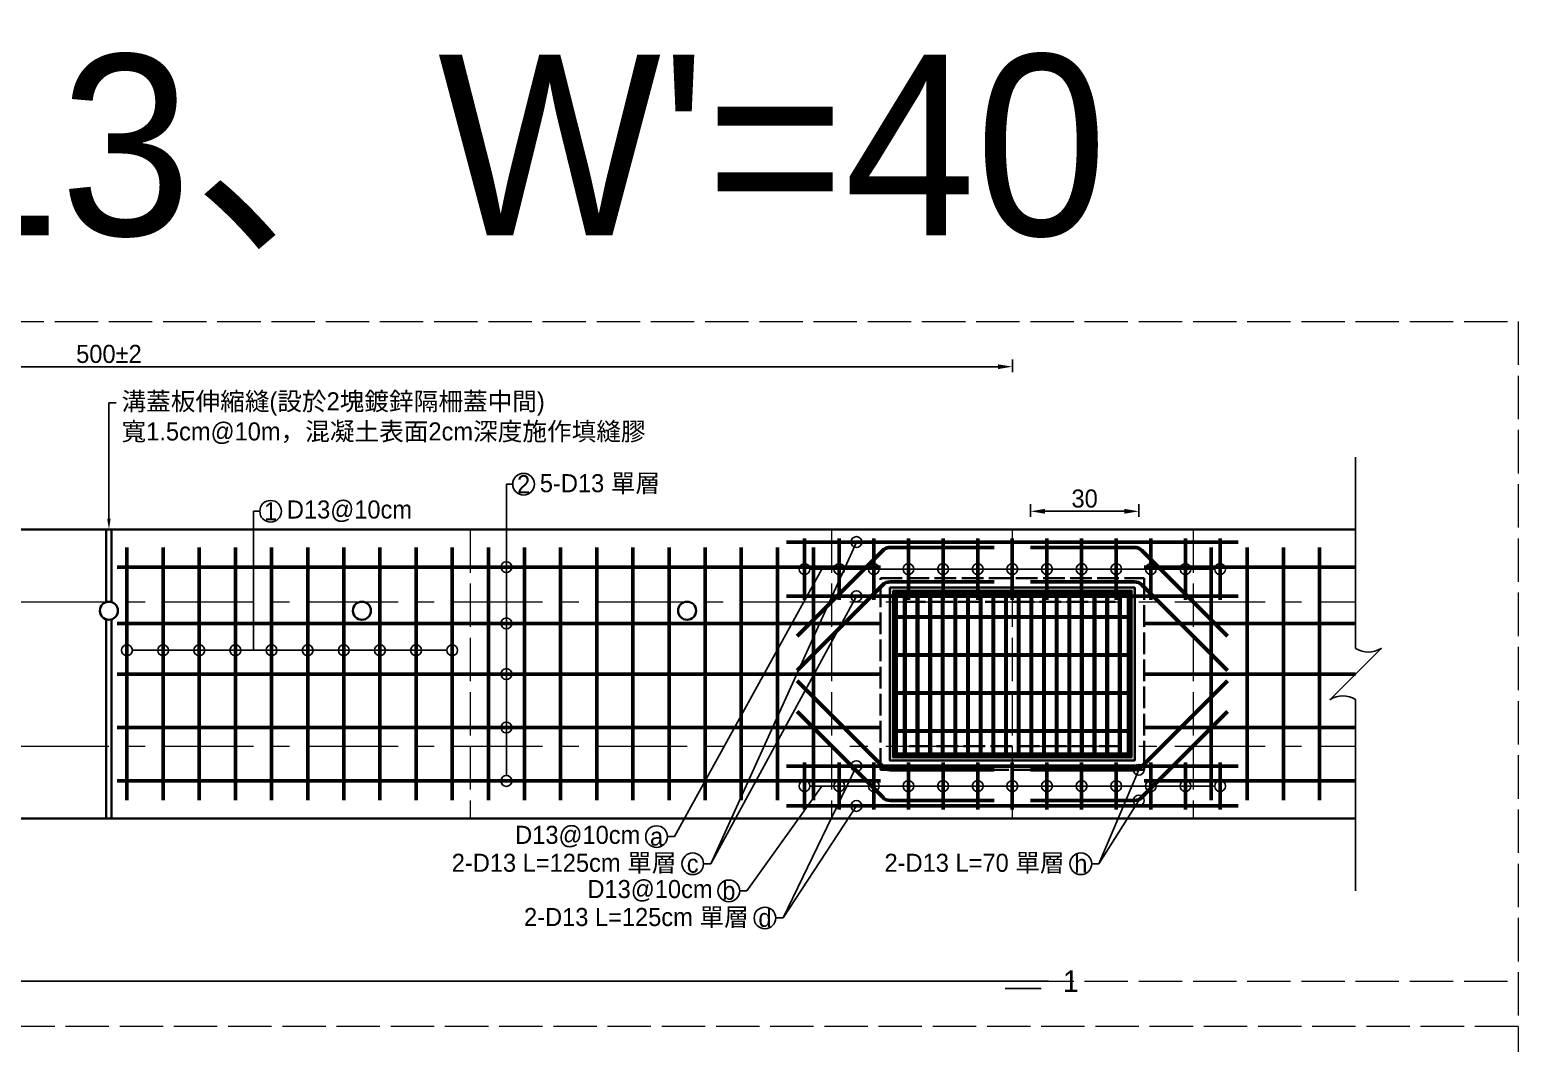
# Model space of a CAD drawing. Extents: x -2931 to 4779, y -2120 to 304.
# Drawn here: x -1632.8 to -1220.9, y -343.1 to -62.8 of the extents above; entities that cross this region are included whole.
import ezdxf
from ezdxf import colors
from ezdxf.entities.mleader import LeaderData, LeaderLine
from ezdxf.math import Vec2, Vec3

# ---------------------------------------------------------------- set-up
doc = ezdxf.new("R2010")
doc.units = 0
doc.header["$MEASUREMENT"] = 0
doc.linetypes.add('ACAD_ISO02W100', pattern=[15, 12, -3])
doc.linetypes.add('CENTERX2', pattern=[4, 2.5, -0.5, 0.5, -0.5])
doc.layers.add('一、4.基本-隱藏', color=9, linetype='ACAD_ISO02W100', lineweight=20, plot=False)
doc.layers.add('三、3.文字-註解文字', color=2, linetype='Continuous')
for name, color, linetype, lineweight in [('二、1.繪圖-既有設施', 8, 'Continuous', 20), ('二、2.繪圖-施作項目', 181, 'Continuous', 30), ('二、5.繪圖-鋼筋', 60, 'Continuous', 50), ('二、6.繪圖-其他施作項目', 35, 'Continuous', 30)]:
    doc.layers.add(name, color=color, linetype=linetype, lineweight=lineweight)
doc.styles.add('次圖名(詳圖)', font='MS PGothic.ttf', dxfattribs={"height": 6})
doc.styles.add('註解文字', font='MS PGothic.ttf', dxfattribs={"height": 5})
doc.dimstyles.new('註解文字', dxfattribs={"dimtxt": 5, "dimasz": 4, "dimexe": 2, "dimexo": 2.5, "dimgap": 1, "dimtad": 2, "dimzin": 0, "dimdsep": 46, "dimtxsty": '註解文字', "dimcen": 0.1, "dimclrd": 256, "dimclre": 256, "dimclrt": 256, "dimadec": 0, "dimazin": 0, "dimtfac": 1, "dimtofl": 0, "dimtmove": 0, "dimatfit": 3, "dimfxl": 1.5, "dimfxlon": 1, "dimtolj": 1, "dimtzin": 0, "dimlwd": -1, "dimlwe": -1, "dimarcsym": 1})
pattern_1 = [(45, (-2566.2158, -37.31), (-2.65165, 2.65165), []), (45, (-2565.332, -37.31), (-2.65165, 2.65165), []), (45, (-2564.448, -37.31), (-2.65165, 2.65165), []), (45, (-2563.564, -37.31), (-2.65165, 2.65165), [])]

# ---------------------------------------------------------------- blocks, each defined once
blk = doc.blocks.new('_None')
blk = doc.blocks.new('_Small')
at = {"color": 0, "linetype": 'ByBlock', "lineweight": -2}
blk.add_circle((0, 0), 0.25, dxfattribs=at)
blk = doc.blocks.new('*D199')
at = {"layer": 'Defpoints', "color": 0, "transparency": 16777216}
for p in [(-1860.85, -155.96), (-1860.85, -200.96), (-1360.85, -200.96)]:
    blk.add_point(p, dxfattribs=at)
at = {"layer": '三、3.文字-註解文字', "transparency": 16777216}
for p, q in [((-1860.85, -157.46), (-1860.85, -153.96)), ((-1364.85, -155.96), (-1856.85, -155.96)), ((-1360.85, -157.46), (-1360.85, -153.96))]:
    blk.add_line(p, q, dxfattribs=at)
for points in [[(-1856.85, -155.3), (-1856.85, -156.63), (-1860.85, -155.96)], [(-1364.85, -155.3), (-1364.85, -156.63), (-1360.85, -155.96)]]:
    blk.add_solid(points, dxfattribs=at)
at = {"layer": '三、3.文字-註解文字', "transparency": 16777216, "insert": (-1610.85, -152.46), "char_height": 5, "attachment_point": 5, "style": '註解文字'}
blk.add_mtext('\\A1;500±2', dxfattribs=at)
blk = doc.blocks.new('*D233')
at = {"layer": 'Defpoints', "color": 0, "linetype": 'Continuous', "transparency": 16777216}
for p in [(-1325.85, -195.96), (-1355.85, -205.96), (-1325.85, -205.96)]:
    blk.add_point(p, dxfattribs=at)
at = {"layer": '三、3.文字-註解文字', "transparency": 16777216}
for p, q in [((-1355.85, -197.46), (-1355.85, -193.96)), ((-1351.85, -195.96), (-1329.85, -195.96)), ((-1325.85, -197.46), (-1325.85, -193.96))]:
    blk.add_line(p, q, dxfattribs=at)
at = {"layer": '三、3.文字-註解文字', "linetype": 'Continuous', "transparency": 16777216}
for points in [[(-1351.85, -195.3), (-1351.85, -196.63), (-1355.85, -195.96)], [(-1329.85, -195.3), (-1329.85, -196.63), (-1325.85, -195.96)]]:
    blk.add_solid(points, dxfattribs=at)
at = {"layer": '三、3.文字-註解文字', "linetype": 'Continuous', "transparency": 16777216, "insert": (-1340.85, -192.46), "char_height": 5, "attachment_point": 5, "style": '註解文字'}
blk.add_mtext('\\A1;30', dxfattribs=at)

msp = doc.modelspace()

# ---------------------------------------------------------------- hatches: boundary and pattern name
at = {"layer": '二、6.繪圖-其他施作項目'}
h = msp.add_hatch(color=256, dxfattribs=at)
h.dxf.hatch_style = 1
h.paths.add_polyline_path([(-1394.755, -217.064), (-1394.755, -264.864), (-1326.955, -264.864), (-1326.955, -217.064)])
h.paths.add_polyline_path([(-1393.855, -217.964), (-1327.855, -217.964), (-1327.855, -263.964), (-1393.855, -263.964)], flags=16)
h.paths.add_polyline_path([(-1390.855, -220.964), (-1330.855, -220.964), (-1330.855, -260.964), (-1390.855, -260.964)], flags=0)
h = msp.add_hatch(dxfattribs=at)
h.set_pattern_fill('ANSI34', color=256, scale=5)
h.set_pattern_definition(pattern_1)
h.paths.add_polyline_path([(-1328.855, -225.464), (-1328.855, -224.964), (-1392.855, -224.964), (-1392.855, -225.464)])
h = msp.add_hatch(dxfattribs=at)
h.set_pattern_fill('ANSI34', color=256, scale=5)
h.set_pattern_definition(pattern_1)
h.paths.add_polyline_path([(-1392.855, -235.464), (-1392.855, -235.964), (-1328.855, -235.964), (-1328.855, -235.464)])
h = msp.add_hatch(dxfattribs=at)
h.set_pattern_fill('ANSI34', color=256, scale=5)
h.set_pattern_definition(pattern_1)
h.paths.add_polyline_path([(-1328.855, -246.464), (-1328.855, -245.964), (-1392.855, -245.964), (-1392.855, -246.464)])
h = msp.add_hatch(dxfattribs=at)
h.set_pattern_fill('ANSI34', color=256, scale=5)
h.set_pattern_definition(pattern_1)
h.paths.add_polyline_path([(-1392.855, -256.464), (-1392.855, -256.964), (-1328.855, -256.964), (-1328.855, -256.464)])

# ---------------------------------------------------------------- linework, layer by layer
at = {"layer": '一、4.基本-隱藏'}
for points in [[(-2000.855, -143.464), (-1220.855, -143.464), (-1220.855, -650.464), (-2000.855, -650.464)], [(-2000.855, -143.464), (-1220.855, -143.464), (-1220.855, -338.464), (-2000.855, -338.464)]]:
    msp.add_lwpolyline(points, close=True, dxfattribs=at)
for points in [[(-1510.855, -200.964), (-1510.855, -280.964)], [(-1410.855, -200.964), (-1410.855, -280.964)], [(-1360.855, -200.964), (-1360.855, -280.964)], [(-1310.855, -200.964), (-1310.855, -280.964)], [(-2000.855, -325.964), (-1220.855, -325.964)]]:
    msp.add_lwpolyline(points, dxfattribs=at)
at = {"layer": '三、3.文字-註解文字'}
msp.add_lwpolyline([(-1265.855, -300.964), (-1265.855, -248.035, 0.2828427), (-1272.926, -248.035), (-1258.784, -233.893, -0.2828427), (-1265.855, -233.893), (-1265.855, -180.964)], format="xyb", dxfattribs=at)
at = {"layer": '三、3.文字-註解文字', "color": 144}
for points in [[(-1304.855, -211.964), (-1416.855, -211.964)], [(-1304.855, -271.964), (-1416.855, -271.964)]]:
    msp.add_lwpolyline(points, dxfattribs=at)
at = {"layer": '三、3.文字-註解文字'}
for points in [[(-1604.355, -234.415), (-1517.355, -234.415)], [(-1870.855, -325.964), (-1350.855, -325.964)], [(-1352.855, -327.964), (-1362.855, -327.964)]]:
    msp.add_lwpolyline(points, dxfattribs=at)
for centre, radius in [((-1496.105, -188.464), 3), ((-1566.105, -195.964), 3), ((-1500.855, -211.414), 1.5), ((-1500.855, -226.964), 1.5), ((-1605.855, -234.415), 1.5), ((-1595.855, -234.415), 1.5), ((-1585.855, -234.415), 1.5), ((-1575.855, -234.415), 1.5), ((-1565.855, -234.415), 1.5), ((-1555.855, -234.415), 1.5), ((-1545.855, -234.415), 1.5), ((-1535.855, -234.415), 1.5), ((-1525.855, -234.415), 1.5), ((-1515.855, -234.415), 1.5), ((-1500.855, -240.989), 1.5), ((-1500.855, -255.774), 1.5), ((-1500.855, -270.564), 1.5), ((-1459.308, -285.964), 3), ((-1449.308, -293.464), 3), ((-1341.897, -293.464), 3), ((-1439.308, -300.964), 3), ((-1429.308, -308.464), 3)]:
    msp.add_circle(centre, radius, dxfattribs=at)
at = {"layer": '三、3.文字-註解文字', "color": 144}
for centre in [(-1418.355, -211.964), (-1408.772, -211.964), (-1399.188, -211.964), (-1389.605, -211.964), (-1380.022, -211.964), (-1370.438, -211.964), (-1360.855, -211.964), (-1351.272, -211.964), (-1341.688, -211.964), (-1332.105, -211.964), (-1322.522, -211.964), (-1312.938, -211.964), (-1303.355, -211.964), (-1418.355, -271.964), (-1408.772, -271.964), (-1399.188, -271.964), (-1389.605, -271.964), (-1380.022, -271.964), (-1370.438, -271.964), (-1360.855, -271.964), (-1351.272, -271.964), (-1341.688, -271.964), (-1332.105, -271.964), (-1322.522, -271.964), (-1312.938, -271.964), (-1303.355, -271.964)]:
    msp.add_circle(centre, 1.5, dxfattribs=at)
at = {"layer": '二、1.繪圖-既有設施', "linetype": 'CENTERX2', "ltscale": 10}
for points in [[(-1955.855, -220.964), (-1265.855, -220.964)], [(-1955.855, -260.964), (-1265.855, -260.964)]]:
    msp.add_lwpolyline(points, dxfattribs=at)
at = {"layer": '二、2.繪圖-施作項目'}
for points in [[(-1955.855, -200.964), (-1265.855, -200.964)], [(-1611.605, -200.964), (-1611.605, -221.08)], [(-1610.105, -200.964), (-1610.105, -221.08)], [(-1611.605, -225.849), (-1611.605, -280.964)], [(-1610.105, -225.849), (-1610.105, -280.964)], [(-1955.855, -280.964), (-1265.855, -280.964)]]:
    msp.add_lwpolyline(points, dxfattribs=at)
at = {"layer": '二、5.繪圖-鋼筋'}
for points in [[(-1423.355, -204.464), (-1298.355, -204.464)], [(-1418.355, -203.464), (-1418.355, -220.464)], [(-1408.772, -203.464), (-1408.772, -220.464)], [(-1399.188, -203.464), (-1399.188, -220.464)], [(-1389.605, -203.464), (-1389.605, -220.464)], [(-1380.022, -203.464), (-1380.022, -220.464)], [(-1370.438, -203.464), (-1370.438, -220.464)], [(-1360.855, -203.464), (-1360.855, -220.464)], [(-1351.272, -203.464), (-1351.272, -220.464)], [(-1341.688, -203.464), (-1341.688, -220.464)], [(-1332.105, -203.464), (-1332.105, -220.464)], [(-1322.522, -203.464), (-1322.522, -220.464)], [(-1312.938, -203.464), (-1312.938, -220.464)], [(-1303.355, -203.464), (-1303.355, -220.464)], [(-1605.855, -206.014), (-1605.855, -275.914)], [(-1595.855, -206.014), (-1595.855, -275.914)], [(-1585.855, -206.014), (-1585.855, -275.914)], [(-1575.855, -206.014), (-1575.855, -275.914)], [(-1565.855, -206.014), (-1565.855, -275.914)], [(-1555.855, -206.014), (-1555.855, -275.914)], [(-1545.855, -206.014), (-1545.855, -275.914)], [(-1535.855, -206.014), (-1535.855, -275.914)], [(-1525.855, -206.014), (-1525.855, -275.914)], [(-1515.855, -206.014), (-1515.855, -275.914)], [(-1505.855, -206.014), (-1505.855, -275.914)], [(-1495.855, -206.014), (-1495.855, -275.914)], [(-1485.855, -206.014), (-1485.855, -275.914)], [(-1475.855, -206.014), (-1475.855, -275.914)], [(-1465.855, -206.014), (-1465.855, -275.914)], [(-1455.855, -206.014), (-1455.855, -275.914)], [(-1445.855, -206.014), (-1445.855, -275.914)], [(-1435.855, -206.014), (-1435.855, -275.914)], [(-1425.855, -206.014), (-1425.855, -275.914)], [(-1415.855, -206.014), (-1415.855, -275.914)], [(-1305.855, -206.014), (-1305.855, -275.914)], [(-1295.855, -206.014), (-1295.855, -275.914)], [(-1285.855, -206.014), (-1285.855, -275.914)], [(-1275.855, -206.014), (-1275.855, -275.914)], [(-1608.605, -211.414), (-1397.355, -211.414)], [(-1324.355, -211.414), (-1265.855, -211.414)], [(-1423.355, -219.464), (-1298.355, -219.464)], [(-1608.605, -226.964), (-1397.355, -226.964)], [(-1324.355, -226.964), (-1265.855, -226.964)], [(-1608.605, -240.989), (-1397.355, -240.989)], [(-1324.355, -240.989), (-1265.88, -240.989)], [(-1608.605, -255.774), (-1397.355, -255.774)], [(-1324.355, -255.774), (-1265.855, -255.774)], [(-1423.355, -266.464), (-1298.355, -266.464)], [(-1418.355, -265.464), (-1418.355, -278.464)], [(-1408.772, -265.464), (-1408.772, -278.464)], [(-1399.188, -265.464), (-1399.188, -278.464)], [(-1389.605, -265.464), (-1389.605, -278.464)], [(-1380.022, -265.464), (-1380.022, -278.464)], [(-1370.438, -265.464), (-1370.438, -278.464)], [(-1360.855, -265.464), (-1360.855, -278.464)], [(-1351.272, -265.464), (-1351.272, -278.464)], [(-1341.688, -265.464), (-1341.688, -278.464)], [(-1332.105, -265.464), (-1332.105, -278.464)], [(-1322.522, -265.464), (-1322.522, -278.464)], [(-1312.938, -265.464), (-1312.938, -278.464)], [(-1303.355, -265.464), (-1303.355, -278.464)], [(-1608.605, -270.564), (-1397.355, -270.564)], [(-1324.355, -270.564), (-1265.855, -270.564)], [(-1423.355, -277.464), (-1298.355, -277.464)]]:
    msp.add_lwpolyline(points, dxfattribs=at)
for points in [[(-1365.855, -205.964), (-1394.612, -205.964, 0.1989124), (-1396.734, -206.843), (-1420.435, -230.544)], [(-1355.855, -205.964), (-1327.098, -205.964, -0.1989124), (-1324.976, -206.843), (-1301.275, -230.544)], [(-1365.855, -215.464), (-1394.612, -215.464, 0.1989124), (-1396.734, -216.343), (-1420.435, -240.044)], [(-1355.855, -215.464), (-1327.098, -215.464, -0.1989124), (-1324.976, -216.343), (-1301.275, -240.044)], [(-1365.855, -267.464), (-1394.612, -267.464, -0.1989124), (-1396.734, -266.586), (-1420.435, -242.884)], [(-1355.855, -267.464), (-1327.098, -267.464, 0.1989124), (-1324.976, -266.586), (-1301.275, -242.884)], [(-1365.855, -275.964), (-1394.612, -275.964, -0.1989124), (-1396.734, -275.086), (-1420.435, -251.384)], [(-1355.855, -275.964), (-1327.098, -275.964, 0.1989124), (-1324.976, -275.086), (-1301.275, -251.384)]]:
    msp.add_lwpolyline(points, format="xyb", dxfattribs=at)
at = {"layer": '二、6.繪圖-其他施作項目', "linetype": 'ACAD_ISO02W100', "ltscale": 0.5}
for points in [[(-1397.355, -214.464), (-1324.355, -214.464), (-1324.355, -267.464), (-1397.355, -267.464)], [(-1390.855, -220.964), (-1330.855, -220.964), (-1330.855, -260.964), (-1390.855, -260.964)]]:
    msp.add_lwpolyline(points, close=True, dxfattribs=at)
at = {"layer": '二、6.繪圖-其他施作項目'}
for points in [[(-1394.755, -217.064), (-1326.955, -217.064), (-1326.955, -264.864), (-1394.755, -264.864)], [(-1393.855, -217.964), (-1327.855, -217.964), (-1327.855, -263.964), (-1393.855, -263.964)], [(-1393.355, -218.464), (-1328.355, -218.464), (-1328.355, -263.464), (-1393.355, -263.464)]]:
    msp.add_lwpolyline(points, close=True, dxfattribs=at)
for points in [[(-1393.355, -218.464), (-1328.355, -218.464)], [(-1393.355, -218.464), (-1393.355, -263.464)], [(-1392.855, -218.464), (-1392.855, -263.464)], [(-1392.855, -218.964), (-1328.855, -218.964)], [(-1390.855, -218.964), (-1390.855, -224.964)], [(-1390.355, -218.964), (-1390.355, -224.964)], [(-1387.355, -218.964), (-1387.355, -224.964)], [(-1386.855, -218.964), (-1386.855, -224.964)], [(-1383.855, -218.964), (-1383.855, -224.964)], [(-1383.355, -218.964), (-1383.355, -224.964)], [(-1380.355, -218.964), (-1380.355, -224.964)], [(-1379.855, -218.964), (-1379.855, -224.964)], [(-1376.855, -218.964), (-1376.855, -224.964)], [(-1376.355, -218.964), (-1376.355, -224.964)], [(-1373.355, -218.964), (-1373.355, -224.964)], [(-1372.855, -218.964), (-1372.855, -224.964)], [(-1369.855, -218.964), (-1369.855, -224.964)], [(-1369.355, -218.964), (-1369.355, -224.964)], [(-1366.355, -218.964), (-1366.355, -224.964)], [(-1365.855, -218.964), (-1365.855, -224.964)], [(-1362.855, -218.964), (-1362.855, -224.964)], [(-1362.355, -218.964), (-1362.355, -224.964)], [(-1359.355, -218.964), (-1359.355, -224.964)], [(-1358.855, -218.964), (-1358.855, -224.964)], [(-1355.855, -218.964), (-1355.855, -224.964)], [(-1355.355, -218.964), (-1355.355, -224.964)], [(-1352.355, -218.964), (-1352.355, -224.964)], [(-1351.855, -218.964), (-1351.855, -224.964)], [(-1348.855, -218.964), (-1348.855, -224.964)], [(-1348.355, -218.964), (-1348.355, -224.964)], [(-1345.355, -218.964), (-1345.355, -224.964)], [(-1344.855, -218.964), (-1344.855, -224.964)], [(-1341.855, -218.964), (-1341.855, -224.964)], [(-1341.355, -218.964), (-1341.355, -224.964)], [(-1338.355, -218.964), (-1338.355, -224.964)], [(-1337.855, -218.964), (-1337.855, -224.964)], [(-1334.855, -218.964), (-1334.855, -224.964)], [(-1334.355, -218.964), (-1334.355, -224.964)], [(-1331.355, -218.964), (-1331.355, -224.964)], [(-1330.855, -218.964), (-1330.855, -224.964)], [(-1328.855, -218.464), (-1328.855, -263.464)], [(-1328.355, -218.464), (-1328.355, -263.464)], [(-1392.855, -224.964), (-1328.855, -224.964)], [(-1392.855, -225.464), (-1328.855, -225.464)], [(-1390.855, -225.464), (-1390.855, -235.464)], [(-1390.355, -225.464), (-1390.355, -235.464)], [(-1387.355, -225.464), (-1387.355, -235.464)], [(-1386.855, -225.464), (-1386.855, -235.464)], [(-1383.855, -225.464), (-1383.855, -235.464)], [(-1383.355, -225.464), (-1383.355, -235.464)], [(-1380.355, -225.464), (-1380.355, -235.464)], [(-1379.855, -225.464), (-1379.855, -235.464)], [(-1376.855, -225.464), (-1376.855, -235.464)], [(-1376.355, -225.464), (-1376.355, -235.464)], [(-1373.355, -225.464), (-1373.355, -235.464)], [(-1372.855, -225.464), (-1372.855, -235.464)], [(-1369.855, -225.464), (-1369.855, -235.464)], [(-1369.355, -225.464), (-1369.355, -235.464)], [(-1366.355, -225.464), (-1366.355, -235.464)], [(-1365.855, -225.464), (-1365.855, -235.464)], [(-1362.855, -225.464), (-1362.855, -235.464)], [(-1362.355, -225.464), (-1362.355, -235.464)], [(-1359.355, -225.464), (-1359.355, -235.464)], [(-1358.855, -225.464), (-1358.855, -235.464)], [(-1355.855, -225.464), (-1355.855, -235.464)], [(-1355.355, -225.464), (-1355.355, -235.464)], [(-1352.355, -225.464), (-1352.355, -235.464)], [(-1351.855, -225.464), (-1351.855, -235.464)], [(-1348.855, -225.464), (-1348.855, -235.464)], [(-1348.355, -225.464), (-1348.355, -235.464)], [(-1345.355, -225.464), (-1345.355, -235.464)], [(-1344.855, -225.464), (-1344.855, -235.464)], [(-1341.855, -225.464), (-1341.855, -235.464)], [(-1341.355, -225.464), (-1341.355, -235.464)], [(-1338.355, -225.464), (-1338.355, -235.464)], [(-1337.855, -225.464), (-1337.855, -235.464)], [(-1334.855, -225.464), (-1334.855, -235.464)], [(-1334.355, -225.464), (-1334.355, -235.464)], [(-1331.355, -225.464), (-1331.355, -235.464)], [(-1330.855, -225.464), (-1330.855, -235.464)], [(-1392.855, -235.464), (-1328.855, -235.464)], [(-1392.855, -235.964), (-1328.855, -235.964)], [(-1390.855, -235.964), (-1390.855, -245.964)], [(-1390.355, -235.964), (-1390.355, -245.964)], [(-1387.355, -235.964), (-1387.355, -245.964)], [(-1386.855, -235.964), (-1386.855, -245.964)], [(-1383.855, -235.964), (-1383.855, -245.964)], [(-1383.355, -235.964), (-1383.355, -245.964)], [(-1380.355, -235.964), (-1380.355, -245.964)], [(-1379.855, -235.964), (-1379.855, -245.964)], [(-1376.855, -235.964), (-1376.855, -245.964)], [(-1376.355, -235.964), (-1376.355, -245.964)], [(-1373.355, -235.964), (-1373.355, -245.964)], [(-1372.855, -235.964), (-1372.855, -245.964)], [(-1369.855, -235.964), (-1369.855, -245.964)], [(-1369.355, -235.964), (-1369.355, -245.964)], [(-1366.355, -235.964), (-1366.355, -245.964)], [(-1365.855, -235.964), (-1365.855, -245.964)], [(-1362.855, -235.964), (-1362.855, -245.964)], [(-1362.355, -235.964), (-1362.355, -245.964)], [(-1359.355, -235.964), (-1359.355, -245.964)], [(-1358.855, -235.964), (-1358.855, -245.964)], [(-1355.855, -235.964), (-1355.855, -245.964)], [(-1355.355, -235.964), (-1355.355, -245.964)], [(-1352.355, -235.964), (-1352.355, -245.964)], [(-1351.855, -235.964), (-1351.855, -245.964)], [(-1348.855, -235.964), (-1348.855, -245.964)], [(-1348.355, -235.964), (-1348.355, -245.964)], [(-1345.355, -235.964), (-1345.355, -245.964)], [(-1344.855, -235.964), (-1344.855, -245.964)], [(-1341.855, -235.964), (-1341.855, -245.964)], [(-1341.355, -235.964), (-1341.355, -245.964)], [(-1338.355, -235.964), (-1338.355, -245.964)], [(-1337.855, -235.964), (-1337.855, -245.964)], [(-1334.855, -235.964), (-1334.855, -245.964)], [(-1334.355, -235.964), (-1334.355, -245.964)], [(-1331.355, -235.964), (-1331.355, -245.964)], [(-1330.855, -235.964), (-1330.855, -245.964)], [(-1392.855, -245.964), (-1328.855, -245.964)], [(-1392.855, -246.464), (-1328.855, -246.464)], [(-1390.855, -246.464), (-1390.855, -256.464)], [(-1390.355, -246.464), (-1390.355, -256.464)], [(-1387.355, -246.464), (-1387.355, -256.464)], [(-1386.855, -246.464), (-1386.855, -256.464)], [(-1383.855, -246.464), (-1383.855, -256.464)], [(-1383.355, -246.464), (-1383.355, -256.464)], [(-1380.355, -246.464), (-1380.355, -256.464)], [(-1379.855, -246.464), (-1379.855, -256.464)], [(-1376.855, -246.464), (-1376.855, -256.464)], [(-1376.355, -246.464), (-1376.355, -256.464)], [(-1373.355, -246.464), (-1373.355, -256.464)], [(-1372.855, -246.464), (-1372.855, -256.464)], [(-1369.855, -246.464), (-1369.855, -256.464)], [(-1369.355, -246.464), (-1369.355, -256.464)], [(-1366.355, -246.464), (-1366.355, -256.464)], [(-1365.855, -246.464), (-1365.855, -256.464)], [(-1362.855, -246.464), (-1362.855, -256.464)], [(-1362.355, -246.464), (-1362.355, -256.464)], [(-1359.355, -246.464), (-1359.355, -256.464)], [(-1358.855, -246.464), (-1358.855, -256.464)], [(-1355.855, -246.464), (-1355.855, -256.464)], [(-1355.355, -246.464), (-1355.355, -256.464)], [(-1352.355, -246.464), (-1352.355, -256.464)], [(-1351.855, -246.464), (-1351.855, -256.464)], [(-1348.855, -246.464), (-1348.855, -256.464)], [(-1348.355, -246.464), (-1348.355, -256.464)], [(-1345.355, -246.464), (-1345.355, -256.464)], [(-1344.855, -246.464), (-1344.855, -256.464)], [(-1341.855, -246.464), (-1341.855, -256.464)], [(-1341.355, -246.464), (-1341.355, -256.464)], [(-1338.355, -246.464), (-1338.355, -256.464)], [(-1337.855, -246.464), (-1337.855, -256.464)], [(-1334.855, -246.464), (-1334.855, -256.464)], [(-1334.355, -246.464), (-1334.355, -256.464)], [(-1331.355, -246.464), (-1331.355, -256.464)], [(-1330.855, -246.464), (-1330.855, -256.464)], [(-1392.855, -256.464), (-1328.855, -256.464)], [(-1392.855, -256.964), (-1328.855, -256.964)], [(-1390.855, -256.964), (-1390.855, -262.964)], [(-1390.355, -256.964), (-1390.355, -262.964)], [(-1387.355, -256.964), (-1387.355, -262.964)], [(-1386.855, -256.964), (-1386.855, -262.964)], [(-1383.855, -256.964), (-1383.855, -262.964)], [(-1383.355, -256.964), (-1383.355, -262.964)], [(-1380.355, -256.964), (-1380.355, -262.964)], [(-1379.855, -256.964), (-1379.855, -262.964)], [(-1376.855, -256.964), (-1376.855, -262.964)], [(-1376.355, -256.964), (-1376.355, -262.964)], [(-1373.355, -256.964), (-1373.355, -262.964)], [(-1372.855, -256.964), (-1372.855, -262.964)], [(-1369.855, -256.964), (-1369.855, -262.964)], [(-1369.355, -256.964), (-1369.355, -262.964)], [(-1366.355, -256.964), (-1366.355, -262.964)], [(-1365.855, -256.964), (-1365.855, -262.964)], [(-1362.855, -256.964), (-1362.855, -262.964)], [(-1362.355, -256.964), (-1362.355, -262.964)], [(-1359.355, -256.964), (-1359.355, -262.964)], [(-1358.855, -256.964), (-1358.855, -262.964)], [(-1355.855, -256.964), (-1355.855, -262.964)], [(-1355.355, -256.964), (-1355.355, -262.964)], [(-1352.355, -256.964), (-1352.355, -262.964)], [(-1351.855, -256.964), (-1351.855, -262.964)], [(-1348.855, -256.964), (-1348.855, -262.964)], [(-1348.355, -256.964), (-1348.355, -262.964)], [(-1345.355, -256.964), (-1345.355, -262.964)], [(-1344.855, -256.964), (-1344.855, -262.964)], [(-1341.855, -256.964), (-1341.855, -262.964)], [(-1341.355, -256.964), (-1341.355, -262.964)], [(-1338.355, -256.964), (-1338.355, -262.964)], [(-1337.855, -256.964), (-1337.855, -262.964)], [(-1334.855, -256.964), (-1334.855, -262.964)], [(-1334.355, -256.964), (-1334.355, -262.964)], [(-1331.355, -256.964), (-1331.355, -262.964)], [(-1330.855, -256.964), (-1330.855, -262.964)], [(-1393.355, -263.464), (-1328.355, -263.464)], [(-1392.855, -262.964), (-1328.855, -262.964)]]:
    msp.add_lwpolyline(points, dxfattribs=at)
for centre in [(-1610.855, -223.464), (-1540.855, -223.464), (-1450.855, -223.464)]:
    msp.add_circle(centre, 2.5, dxfattribs=at)

# ---------------------------------------------------------------- texts
at = {"layer": '三、3.文字-註解文字'}
for s, width, gutter_width, insert, char_height, attachment_point, style in [("{\\fMS PGothic|b0|i0|c128|p34;S型  T=13、W}'{\\fMS PGothic|b0|i0|c128|p34;=}4{\\fMS PGothic|b0|i0|c128|p34;0}", 588.65878, 25, (-1610.855, -123.464), 50, 8, '註解文字'), ('5-D13 單層', 42.88103, 30, (-1491.605, -188.464), 5, 4, '註解文字'), ('2', 8.38231, 30, (-1496.105, -188.464), 5, 5, '註解文字'), ('1', 8.38231, 30, (-1566.105, -195.964), 5, 5, '註解文字'), ('D13@10cm', 15.95159, 30, (-1561.605, -195.964), 5, 4, '註解文字'), ('D13@10cm', 39.45942, 30, (-1463.808, -285.964), 5, 6, '註解文字'), ('a', 8.38231, 30, (-1459.308, -285.964), 5, 5, '註解文字'), ('2-D13 L=125cm 單層', 78.12323, 30, (-1453.808, -293.464), 5, 6, '註解文字'), ('c', 8.38231, 30, (-1449.308, -293.464), 5, 5, '註解文字'), ('2-D13 L=70 單層', 78.12323, 30, (-1346.397, -293.464), 5, 6, '註解文字'), ('h', 8.38231, 30, (-1341.897, -293.464), 5, 5, '註解文字'), ('D13@10cm', 78.12323, 30, (-1443.808, -300.964), 5, 6, '註解文字'), ('b', 8.38231, 30, (-1439.308, -300.964), 5, 5, '註解文字'), ('2-D13 L=125cm 單層', 78.12323, 30, (-1433.808, -308.464), 5, 6, '註解文字'), ('d', 8.38231, 30, (-1429.308, -308.464), 5, 5, '註解文字'), ('1', 3, 15, (-1346.855, -325.964), 6, 4, '次圖名(詳圖)')]:
    msp.add_mtext_dynamic_manual_height_columns(s, width=width, gutter_width=gutter_width, heights=[0], dxfattribs=dict(at, insert=insert, char_height=char_height, attachment_point=attachment_point, style=style))

# ---------------------------------------------------------------- dimensions: what is measured, and where the dimension line sits
dim = msp.add_linear_dim(base=(-1860.855, -155.964), p1=(-1360.855, -200.964), p2=(-1860.855, -200.964), text='500±2', dimstyle='註解文字', dxfattribs=at)
dim.commit()
dim.dimension.update_dxf_attribs({"geometry": '*D199', "text_midpoint": (-1610.855, -152.464)})
at = {"layer": '三、3.文字-註解文字', "linetype": 'Continuous'}
dim = msp.add_linear_dim(base=(-1325.855, -195.964), p1=(-1355.855, -205.964), p2=(-1325.855, -205.964), text='30', dimstyle='註解文字', dxfattribs=at)
dim.commit()
dim.dimension.update_dxf_attribs({"geometry": '*D233', "text_midpoint": (-1340.855, -192.464)})

# ---------------------------------------------------------------- leaders
at = {"layer": '三、3.文字-註解文字'}
ml = msp.add_multileader_mtext('Standard', dxfattribs=at)
ml.set_content('{\\fMS PGothic|b0|i0|c128|p34;溝蓋板伸縮縫(設於2塊鍍鋅隔柵蓋中間)}\\P{\\fMS PGothic|b0|i0|c128|p34;寬1.5cm@10m，混凝土表面2cm深度施作填縫膠}', color=256, style='註解文字')
ml.set_leader_properties(color=144, linetype='ByLayer', lineweight=-1)
ml.build(insert=Vec2(0, 0))
ml.multileader.update_dxf_attribs({"dogleg_length": 2, "arrow_head_size": 3})
ctx = ml.context
ctx.base_point, ctx.char_height, ctx.arrow_head_size, ctx.landing_gap_size, ctx.plane_origin = Vec3(-1608.855, -165.964), 5, 3, 1.5, Vec3(-1610.855, -200.964)
notes = []
notes.append((ctx, [(1, (1, 1, 0), (-1610.855, -165.964), (1, 0), 2, [(0, [(-1610.855, -200.964)], 0, [])])]))
ctx.mtext.insert, ctx.mtext.width, ctx.mtext.flow_direction = Vec3(-1607.355, -163.038), 178.42764, 5
ml = msp.add_multileader_mtext('Standard', dxfattribs=at)
ml.set_content('{\\fMS PGothic|b0|i0|c128|p34; }', color=256, style='註解文字')
ml.set_leader_properties(color=144, linetype='ByLayer', lineweight=-1)
ml.set_arrow_properties(name='NONE')
ml.build(insert=Vec2(0, 0))
ml.multileader.update_dxf_attribs({"dogleg_length": 1.75, "arrow_head_size": 3})
ctx = ml.context
ctx.base_point, ctx.char_height, ctx.arrow_head_size, ctx.landing_gap_size, ctx.plane_origin = Vec3(-1499.105, -188.464), 3, 3, 3, Vec3(-1529.751, -233.226)
notes.append((ctx, [(0, (1, 1, 0), (-1500.855, -188.464), (1, 0), 1.75, [(0, [(-1500.855, -269.064)], 0, [])])]))
ctx.mtext.insert, ctx.mtext.flow_direction = Vec3(-1496.105, -186.964), 5
ml = msp.add_multileader_mtext('Standard', dxfattribs=at)
ml.set_content('{\\fMS PGothic|b0|i0|c128|p34; }', color=256, style='註解文字')
ml.set_leader_properties(color=144, linetype='ByLayer', lineweight=-1)
ml.set_arrow_properties(name='NONE')
ml.build(insert=Vec2(0, 0))
ml.multileader.update_dxf_attribs({"dogleg_length": 1.75, "arrow_head_size": 3})
ctx = ml.context
ctx.base_point, ctx.char_height, ctx.arrow_head_size, ctx.landing_gap_size, ctx.plane_origin = Vec3(-1569.105, -195.964), 3, 3, 3, Vec3(-1599.751, -233.226)
notes.append((ctx, [(0, (1, 1, 0), (-1570.855, -195.964), (1, 0), 1.75, [(0, [(-1570.855, -234.415)], 0, [])])]))
ctx.mtext.insert, ctx.mtext.flow_direction = Vec3(-1566.105, -194.464), 5
ml = msp.add_multileader_mtext('Standard', dxfattribs=at)
ml.set_content(' ', color=256, style='註解文字')
ml.set_leader_properties(color=144, linetype='ByLayer', lineweight=-1)
ml.set_arrow_properties(name='SMALL')
ml.build(insert=Vec2(0, 0))
ml.multileader.update_dxf_attribs({"dogleg_length": 2, "arrow_head_size": 6})
ctx = ml.context
ctx.base_point, ctx.char_height, ctx.arrow_head_size, ctx.landing_gap_size, ctx.plane_origin = Vec3(-1454.524, -293.464), 5, 6, 3, Vec3(-1426.583, -258.478)
ctx.text_align_type = 2
notes.append((ctx, [(1, (1, 1, 0), (-1444.308, -293.464), (-1, 0), 2, [(0, [(-1403.98, -204.464)], 0, [])])]))
ctx.mtext.insert, ctx.mtext.alignment, ctx.mtext.flow_direction = Vec3(-1449.308, -290.964), 3, 5
ml = msp.add_multileader_mtext('Standard', dxfattribs=at)
ml.set_content(' ', color=256, style='註解文字')
ml.set_leader_properties(color=144, linetype='ByLayer', lineweight=-1)
ml.set_arrow_properties(name='NONE')
ml.build(insert=Vec2(0, 0))
ml.multileader.update_dxf_attribs({"dogleg_length": 2, "arrow_head_size": 3})
ctx = ml.context
ctx.base_point, ctx.char_height, ctx.arrow_head_size, ctx.landing_gap_size, ctx.plane_origin = Vec3(-1464.524, -285.964), 5, 3, 3, Vec3(-1436.167, -270.978)
ctx.text_align_type = 2
notes.append((ctx, [(1, (1, 1, 0), (-1454.308, -285.964), (-1, 0), 2, [(0, [(-1413.563, -211.964)], 0, [])])]))
ctx.mtext.insert, ctx.mtext.alignment, ctx.mtext.flow_direction = Vec3(-1459.308, -283.464), 3, 5
ml = msp.add_multileader_mtext('Standard', dxfattribs=at)
ml.set_content('{\\fMS PGothic|b0|i0|c128|p34; }', color=256, style='註解文字')
ml.set_leader_properties(color=144, linetype='ByLayer', lineweight=-1)
ml.set_arrow_properties(name='SMALL')
ml.build(insert=Vec2(0, 0))
ml.multileader.update_dxf_attribs({"dogleg_length": 2, "arrow_head_size": 6})
ctx = ml.context
ctx.base_point, ctx.char_height, ctx.arrow_head_size, ctx.landing_gap_size, ctx.plane_origin = Vec3(-1454.524, -293.464), 5, 6, 3, Vec3(-1426.583, -273.478)
ctx.text_align_type = 2
notes.append((ctx, [(1, (1, 1, 0), (-1444.308, -293.464), (-1, 0), 2, [(0, [(-1403.98, -219.464)], 0, [])])]))
ctx.mtext.insert, ctx.mtext.alignment, ctx.mtext.flow_direction = Vec3(-1449.308, -290.964), 3, 5
ml = msp.add_multileader_mtext('Standard', dxfattribs=at)
ml.set_content(' ', color=256, style='註解文字')
ml.set_leader_properties(color=144, linetype='ByLayer', lineweight=-1)
ml.set_arrow_properties(name='SMALL')
ml.build(insert=Vec2(0, 0))
ml.multileader.update_dxf_attribs({"dogleg_length": 2, "arrow_head_size": 6})
ctx = ml.context
ctx.base_point, ctx.char_height, ctx.arrow_head_size, ctx.landing_gap_size, ctx.plane_origin = Vec3(-1434.524, -308.464), 5, 6, 3, Vec3(-1428.667, -310.478)
ctx.text_align_type = 2
notes.append((ctx, [(1, (1, 1, 0), (-1424.308, -308.464), (-1, 0), 2, [(0, [(-1403.98, -266.464)], 0, [])])]))
ctx.mtext.insert, ctx.mtext.alignment, ctx.mtext.flow_direction = Vec3(-1429.308, -305.964), 3, 5
ml = msp.add_multileader_mtext('Standard', dxfattribs=at)
ml.set_content(' ', color=256, style='註解文字')
ml.set_leader_properties(color=144, linetype='ByLayer', lineweight=-1)
ml.set_arrow_properties(name='SMALL')
ml.build(insert=Vec2(0, 0))
ml.multileader.update_dxf_attribs({"dogleg_length": 2, "arrow_head_size": 6})
ctx = ml.context
ctx.base_point, ctx.char_height, ctx.arrow_head_size, ctx.landing_gap_size, ctx.plane_origin = Vec3(-1347.113, -293.464), 5, 6, 3, Vec3(-1348.458, -306.478)
ctx.text_align_type = 2
notes.append((ctx, [(1, (1, 1, 0), (-1336.897, -293.464), (-1, 0), 2, [(0, [(-1325.855, -267.464)], 0, [])])]))
ctx.mtext.insert, ctx.mtext.alignment, ctx.mtext.flow_direction = Vec3(-1341.897, -290.964), 3, 5
ml = msp.add_multileader_mtext('Standard', dxfattribs=at)
ml.set_content(' ', color=256, style='註解文字')
ml.set_leader_properties(color=144, linetype='ByLayer', lineweight=-1)
ml.set_arrow_properties(name='NONE')
ml.build(insert=Vec2(0, 0))
ml.multileader.update_dxf_attribs({"dogleg_length": 2, "arrow_head_size": 3})
ctx = ml.context
ctx.base_point, ctx.char_height, ctx.arrow_head_size, ctx.landing_gap_size, ctx.plane_origin = Vec3(-1444.524, -300.964), 5, 3, 3, Vec3(-1436.167, -320.978)
ctx.text_align_type = 2
notes.append((ctx, [(1, (1, 1, 0), (-1434.308, -300.964), (-1, 0), 2, [(0, [(-1413.563, -271.964)], 0, [])])]))
ctx.mtext.insert, ctx.mtext.alignment, ctx.mtext.flow_direction = Vec3(-1439.308, -298.464), 3, 5
ml = msp.add_multileader_mtext('Standard', dxfattribs=at)
ml.set_content('{\\fMS PGothic|b0|i0|c128|p34; }', color=256, style='註解文字')
ml.set_leader_properties(color=144, linetype='ByLayer', lineweight=-1)
ml.set_arrow_properties(name='SMALL')
ml.build(insert=Vec2(0, 0))
ml.multileader.update_dxf_attribs({"dogleg_length": 2, "arrow_head_size": 6})
ctx = ml.context
ctx.base_point, ctx.char_height, ctx.arrow_head_size, ctx.landing_gap_size, ctx.plane_origin = Vec3(-1434.524, -308.464), 5, 6, 3, Vec3(-1428.667, -325.478)
ctx.text_align_type = 2
notes.append((ctx, [(1, (1, 1, 0), (-1424.308, -308.464), (-1, 0), 2, [(0, [(-1403.98, -277.464)], 0, [])])]))
ctx.mtext.insert, ctx.mtext.alignment, ctx.mtext.flow_direction = Vec3(-1429.308, -305.964), 3, 5
ml = msp.add_multileader_mtext('Standard', dxfattribs=at)
ml.set_content(' ', color=256, style='註解文字')
ml.set_leader_properties(color=144, linetype='ByLayer', lineweight=-1)
ml.set_arrow_properties(name='SMALL')
ml.build(insert=Vec2(0, 0))
ml.multileader.update_dxf_attribs({"dogleg_length": 2, "arrow_head_size": 6})
ctx = ml.context
ctx.base_point, ctx.char_height, ctx.arrow_head_size, ctx.landing_gap_size, ctx.plane_origin = Vec3(-1347.113, -293.464), 5, 6, 3, Vec3(-1348.458, -314.978)
ctx.text_align_type = 2
notes.append((ctx, [(1, (1, 1, 0), (-1336.897, -293.464), (-1, 0), 2, [(0, [(-1325.855, -275.964)], 0, [])])]))
ctx.mtext.insert, ctx.mtext.alignment, ctx.mtext.flow_direction = Vec3(-1341.897, -290.964), 3, 5
for ctx, leaders in notes:
    for number, flags, end, landing, length, lines in leaders:
        leader = LeaderData()
        leader.index, (leader.has_last_leader_line, leader.has_dogleg_vector, leader.attachment_direction) = number, flags
        leader.last_leader_point, leader.dogleg_vector, leader.dogleg_length = Vec3(end), Vec3(landing), length
        for number, points, colour, breaks in lines:
            line = LeaderLine()
            line.index, line.vertices, line.color, line.breaks = number, Vec3.list(points), colors.encode_raw_color(colour), breaks
            leader.lines.append(line)
        ctx.leaders.append(leader)

doc.saveas('drawing.dxf')
